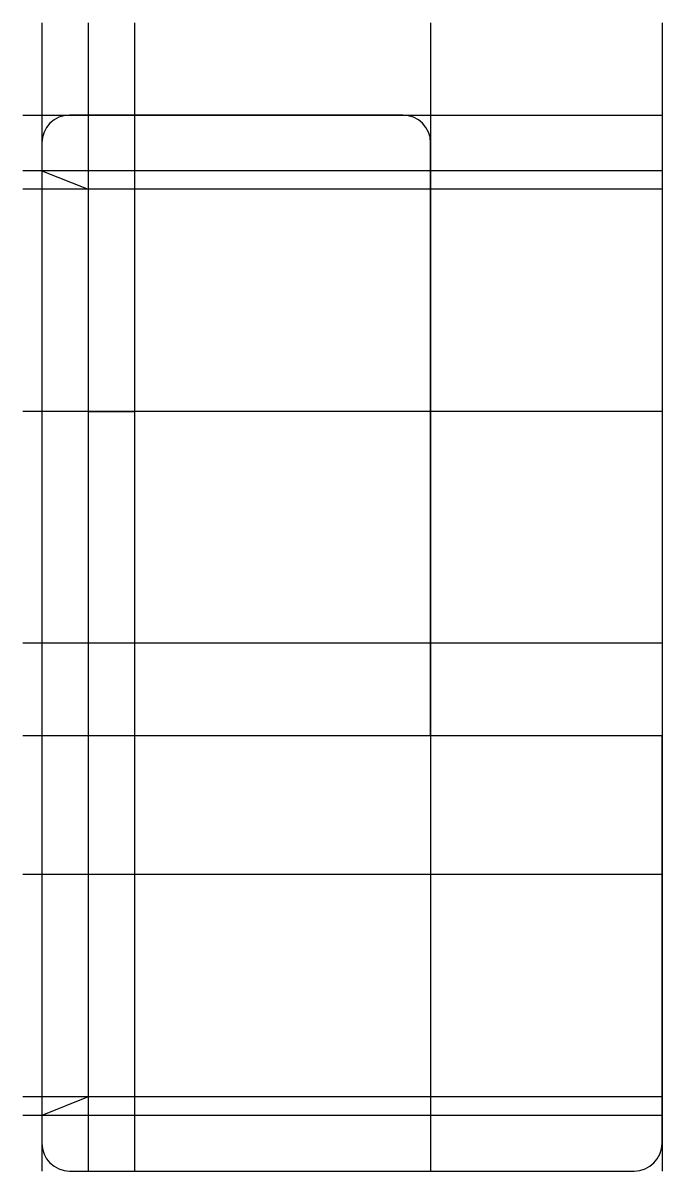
# Model space of a CAD drawing. Extents: x -2 to 67, y -114 to 10.
import ezdxf

# ---------------------------------------------------------------- set-up
doc = ezdxf.new("R2010")
doc.units = 0
doc.layers.get('0').update_dxf_attribs({"linetype": 'CONTINUOUS'})

msp = doc.modelspace()

# ---------------------------------------------------------------- linework, layer by layer
at = {"linetype": 'CONTINUOUS'}
for p, q in [((0, 9.95), (0, -114)), ((5, 9.95), (5, -114)), ((10, 9.95), (10, -114)), ((42, 9.95), (42, -114)), ((67, 9.95), (67, -114)), ((-2.04, 0), (67, 0)), ((39, 0), (3, 0)), ((0, -3), (0, -6)), ((42, -67), (42, -3)), ((67, -6), (-2.04, -6)), ((0, -6), (5, -8)), ((67, -8), (-2.04, -8)), ((5, -8), (5, -32)), ((67, -32), (-2.04, -32)), ((5, -32), (10, -32)), ((10, -32), (10, -82)), ((67, -57), (-2.04, -57)), ((67, -67), (-2.04, -67)), ((67, -67), (42, -67)), ((67, -111), (67, -67)), ((67, -82), (-2.04, -82)), ((10, -82), (5, -82)), ((5, -82), (5, -106)), ((67, -106), (-2.04, -106)), ((5, -106), (0, -108)), ((67, -108), (-2.04, -108)), ((0, -108), (0, -111)), ((3, -114), (64, -114))]:
    msp.add_line(p, q, dxfattribs=at)
for centre, start, end in [((3, -3), 90, 180), ((39, -3), 0, 90), ((3, -111), 180, 270), ((64, -111), 270, 0)]:
    msp.add_arc(centre, 3, start, end, dxfattribs=at)

doc.saveas('drawing.dxf')
